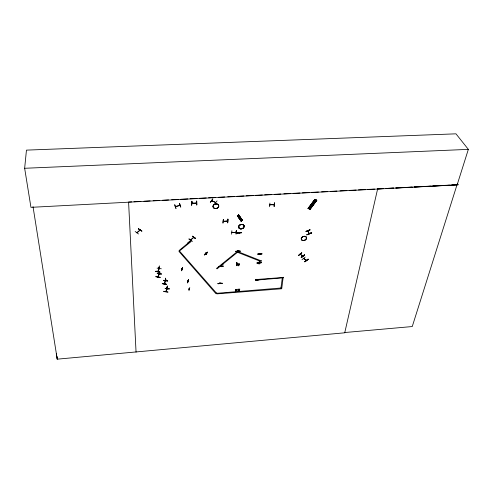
<?xml version="1.0" encoding="UTF-8"?>
<svg xmlns="http://www.w3.org/2000/svg" width="493" height="493" viewBox="0 0 493 493"><rect width="100%" height="100%" fill="white"/><g stroke="black" fill="none" stroke-linecap="round" stroke-linejoin="round"><path stroke-width="0.74" d="M259.367 279.574C256.668 280.985 251.658 279.543 259.367 279.611M191.962 201.243L191.654 205.205L191.752 201.391M191.672 205.187L191.931 201.261M196.048 202.95C198.445 203.424 190.366 204.194 192.43 203.011M57.287 356.895L57.231 359.169L344.724 332.806L377.724 188.499M196.054 202.82C197.711 203.486 193.207 202.605 191.968 203.215M196.522 204.786L196.818 204.928L196.627 200.996M163.805 291.573L167.922 292.059M155.837 276.783L160.003 277.485L160.052 277.165M159.923 272.228C156.478 270.447 152.473 271.304 159.923 272.241L155.782 271.335M160.077 277.331L155.88 276.487L160.003 277.504M283.179 277.232L281.706 288.762L216.858 293.877L216.84 293.052M223.347 219.508L222.953 223.138L223.347 219.385M223.341 220.956L223.237 221.123M227.242 220.839L227.378 221.184L227.218 220.759M227.717 220.735L227.378 221.166M227.858 219.108L227.667 222.861L227.895 219.114M227.704 222.83L227.932 219.231M223.181 266.226L218.935 266.571L223.193 266.103M217.961 283.721C230.866 282.255 209.42 284.541 222.121 283.407M219.989 283.105L220.168 283.118M223.193 266.103L218.935 266.571M232.191 232.678L232.129 232.228M239.506 263.884C239.043 268.747 234.767 262.966 239.438 263.835M236.566 230.582L236.042 234.113L236.326 230.471M237.318 233.09L241.706 232.647L237.281 232.93M235.888 251.251C244.281 250.117 238.446 252.515 235.888 251.214M236.695 262.473L236.406 265.733L236.874 262.325M236.597 265.684L236.88 262.442M239.358 233.288L239.432 232.973M237.903 250.672L238.002 250.937M238.002 251.202L238.144 250.654L237.983 251.196M239.284 233.023L239.395 233.362L239.598 233.035M211.793 200.682L212.138 200.99M237.133 263.743L237.151 264.168L236.8 263.737M215.669 202.376L211.898 200.688M24.65 168.279L26.456 150.125L455.97 133.831L468.35 149.373L457.14 184.857L30.948 207.343L24.65 168.279L468.35 149.373M283.093 277.83L256.157 280.116L256.15 279.284M261.185 262.701L257.075 263.133L261.253 262.677M269.529 206.764L269.936 203.079M270.207 204.681L270.072 204.761M258.708 262.288L259.219 262.559L259.065 262.153M258.856 262.455L259.232 262.449L258.782 262.461M259.028 263.311L258.702 262.19L258.998 262.8M257.519 279.593L257.297 279.605M259.632 260.859L259.041 264.112L259.46 260.865M258.936 262.368L259.238 263.052M257.475 279.808L257.494 279.568M273.818 204.632L273.751 204.805M274.231 206.524L274.367 202.722M274.053 206.53L274.472 202.845M257.74 254.129L261.943 253.852M259.725 254.117L259.829 253.815M258.874 262.633L258.696 262.399M158.111 271.433L157.945 271.138M157.865 276.616L157.92 276.974L158.161 276.394M159.264 268.574L159.233 268.223M159.282 274.114L159.208 273.794M159.35 273.886L159.319 273.535M164.508 283.284L164.261 283.888L165.519 280.486M165.377 280.788L165.352 280.825M165.821 291.677L167.127 288.682M167.263 288.775L167.226 288.423M189.491 241.416L189.805 241.909M205.797 253.248L205.606 252.94L205.569 253.34M221.554 265L221.702 264.858M189.065 238.834L188.918 239.136L192.116 241.305M157.933 276.937L159.103 273.572M164.243 283.814L164.206 283.537M344.736 332.529L412.253 326.545L457.042 184.715L451.761 184.992M303.663 258.609L303.571 258.314M220.858 266.46L221.16 266.713M159.399 265.838L158.61 269.005M159.412 267.619L159.412 267.175M165.673 278.2L165.05 281.269M165.038 281.392L165.654 278.218M165.919 279.814L165.494 279.784M138.527 233.972L135.15 231.476M166.412 289.323L167.41 286.057L166.431 289.305M167.435 286.045L166.622 289.175M167.41 287.431L167.454 287.887L167.121 287.413M167.934 292.078L163.849 291.283L163.805 291.609M181.584 268.833L181.634 269.264L181.64 268.802M182.459 267.409L181.603 270.83L182.49 267.428M181.578 270.669L182.546 267.557M187.63 280.979C186.964 281.78 188.665 281.047 187.623 281.287M188.48 279.648L187.586 282.945L188.449 279.63M188.511 279.765L187.556 282.791M188.874 288.929L189.281 289.274M188.881 289.237L188.881 288.83L189.004 289.12M189.768 287.499L188.967 290.741M179.933 205.513C168.458 208.816 181.128 204.422 179.544 205.643M140.172 230.132L136.931 232.844L137.27 232.339M140.135 230.157L139.692 230.33L140.049 230.028M189.589 241.749L189.885 241.94L189.7 241.342M157.088 268.13L161.316 268.784M157.255 273.276L161.445 273.979L157.261 273.282M157.97 271.341L157.97 271.723L159.27 268.549M159.356 273.861C158.37 276.339 157.686 276.265 158.105 276.98M163.565 280.443L167.762 280.942L163.639 280.27M169.247 288.96L165.155 288.374L169.222 288.849M205.495 253.026L205.932 253.408L205.877 253.088M175.939 208.434L174.756 204.706M165.925 291.16L165.981 291.77L167.096 288.725M206.019 253.932L206.456 254.086L206.37 253.741M174.738 204.841L175.989 208.453M193.94 237.583L193.786 237.182M300.582 254.4L300.44 254.08L300.385 254.474M175.508 206.715L175.835 206.265M165.87 291.184L166.116 291.499L166.067 291.178M242.464 220.34L242.02 220.568L238.384 215.096L238.76 214.985L242.476 220.334L240.96 221.123L241.416 220.889L237.7 215.54L237.318 215.657L240.991 221.111L241.305 220.889L237.299 215.601M242.125 220.47L238.31 215.225L238.624 214.899M220.106 282.853L220.174 283.327M159.073 268.543L157.828 271.698L157.772 271.341M223.317 221.265L223.637 221.117M158.925 268.482L159.196 268.802M164.434 283.869L164.292 283.321L164.416 283.882L165.66 280.511M167.158 289.009L167.084 288.405M232.234 232.653L232.172 232.265M214.591 204.225L217.093 200.854M310.06 209.334L308.014 208.484L314.941 199.406L316.716 200.158L310.06 209.334L316.894 200.324M308.063 208.508L314.854 199.455L308.254 208.588L315.286 199.548L308.636 208.742L308.014 208.484M308.408 208.65L315.465 199.714M261.302 260.711L260.908 261.518L237.54 252.28L237.94 251.461M307.909 230.49L309.234 233.707M137.239 232.61L136.814 232.758M308.877 233.238L309.228 233.756L309.019 233.183M190.902 239.61C191.42 239.881 190.316 240.301 190.563 239.746M235.734 289.329L236.246 290.075L237.102 289.225M235.29 290.956L235.66 291.086L236.196 290.248M238.384 289.12L238.895 289.866L239.746 289.015M237.94 290.747L238.304 290.876L238.846 290.038M236.239 290.408L237.028 290.981L236.412 290.229L237.139 289.379M235.334 291.11L236.036 290.094M238.883 290.198L239.672 290.771L239.056 290.026L239.789 289.169M237.977 290.907L238.68 289.884M136.844 232.678L139.994 230.052M190.618 240.023L193.613 237.515M193.429 237.429L193.422 237.478M192.054 203.208L192.473 203.202M159.486 267.496L159.11 267.151M223.36 221.265L227.729 220.987M223.243 221L223.397 221.425L227.766 221.141L227.624 220.698M167.41 287.869L167.447 287.468M231.846 232.554L236.19 232.308L236.03 232.006L236.135 232.431L231.883 232.69L231.821 232.246M235.728 232.024L235.783 232.468L235.679 232.061M236.702 263.884L237.201 264.131L237.096 263.712M242.365 220.34L238.384 215.096M138.428 228.863L141.966 231.118L138.41 228.709M157.883 271.088L157.97 271.723M216.643 293.323L179.07 250.555L189.682 241.749L190.286 242.186L178.947 251.387L215.952 293.692L216.587 293.082M187.956 242.92L191.185 240.264L187.938 242.809M192.356 236.338L195.598 238.495L192.344 236.172M190.668 239.881L193.891 237.262M206.431 252.921L204.336 254.752L207.473 252.034M204.312 254.758C210.739 249.125 206.394 254.474 204.281 254.604M204.441 255.121L207.621 252.441M298.598 255.448L301.796 252.897M298.641 255.497L301.753 252.792L298.573 255.343M238.101 251.775L217.043 268.864L216.482 268.463L237.552 251.356M304.391 254.819C303.978 257.032 297.236 259.534 304.409 254.844M301.266 257.506L304.477 254.98L301.235 257.383M301.999 259.688L305.241 257.124M304.705 261.654L307.866 259.145M304.754 261.771C311.311 256.545 307.755 260.341 304.68 261.623M308.045 259.373L304.877 261.882M220.143 266.362L223.341 263.989M239.549 233.312L239.351 232.702M159.442 267.619L158.986 267.292M238.15 251.196L237.953 250.635M221.129 266.744L221.074 266.442M165.537 279.784L165.549 279.476M165.919 279.944L165.845 279.494M167.441 287.869L166.998 287.548M219.927 282.828L220.131 283.395M257.451 279.839L257.26 279.297M190.729 240.177L190.717 239.863M215.583 202.512L215.158 202.358L215.632 202.376M237.953 216.569L239.278 215.872M239.653 216.415L238.316 217.049M240.664 220.457L241.983 219.761M309.487 209.1L309.924 209.229L316.752 200.22L316.272 200.059L309.45 209.087L316.315 200.084M309.881 209.168L316.617 200.201M138.471 228.807L141.768 231.106M192.399 236.283L195.592 238.489L192.529 236.178M159.165 268.845L159.085 268.198M305.974 231.334L310.079 229.787L306.036 231.488M306.017 231.433L310.115 229.892M309.783 233.374C317.782 230.65 298.29 238.088 311.249 233.164M311.151 232.899L307.182 234.711M307.121 234.545L311.2 233.023M212.076 200.984L211.762 200.873M300.286 254.178L302.918 256.175L302.788 255.861M306.252 260.15C307.01 261.74 302.764 257.038 303.934 258.782M187.55 281.084L187.999 281.441L187.919 280.998M189.287 289.292L189.244 288.843M179.581 203.56L180.765 207.159L179.575 203.547M274.009 204.54L274.034 204.355M223.711 221.382L223.649 220.938M270.164 205.02L270.096 204.577M237.151 264.149L236.862 264.168M238.748 214.997L237.324 215.688L241.065 221.024M274.102 204.823L269.677 204.761M302.751 256.268L302.61 255.719L302.776 256.292L300.077 254M306.221 260.55L303.7 258.603M221.634 265.271L221.505 264.716L221.622 265.289L221.369 265.098M206.203 253.877L206.462 254.049L206.068 253.568M189.854 241.921L189.602 241.323M235.42 289.354L235.771 289.483M238.07 289.144L238.421 289.28M216.895 293.292L281.713 287.949M256.218 279.519L283.253 277.467M255.325 280.024L259.417 279.734M217.968 283.555L222.127 283.253M261.956 253.858L257.685 254.08L261.943 253.95M257.063 263.071L261.235 262.794M235.919 251.393L240.202 251.103M235.907 251.522L240.19 251.264M237.312 233.029L241.687 232.776M196.806 204.909L196.701 201.119L196.559 204.798M274.157 204.638L269.788 204.589M131.662 201.871L128.587 202.038L136.056 352.156M133.967 201.754L140.887 201.384M143.962 201.224L150.112 200.897M153.187 200.737L159.338 200.417M162.407 200.25L168.557 199.93M171.632 199.764L178.552 199.4M180.857 199.277L187.778 198.913M190.082 198.79L196.997 198.426M199.308 198.309L206.222 197.939M208.527 197.822L215.447 197.453M218.522 197.292L224.672 196.966M227.748 196.806L234.662 196.442M236.967 196.319L243.887 195.955M246.192 195.832L253.112 195.468M255.417 195.345L262.338 194.981M264.642 194.858L271.557 194.495M274.632 194.334L280.782 194.008M283.857 193.848L290.778 193.484M293.082 193.361L299.997 192.997M302.308 192.874L309.222 192.51M311.527 192.387L318.447 192.024M321.522 191.863L327.672 191.537M330.748 191.376L336.892 191.05M339.967 190.89L346.887 190.526M349.192 190.403L356.112 190.039M358.417 189.916L365.338 189.552M367.642 189.429L374.557 189.065M383.696 188.585L377.632 188.905L383.739 188.591M393.543 188.061L385.97 188.462L393.66 188.086M395.817 187.944L402.639 187.586M404.907 187.463L411.729 187.106M414.003 186.983L421.564 186.588M423.826 186.465L430.623 186.107M432.885 185.99L439.682 185.633M442.702 185.473L449.493 185.115M395.947 187.969L403.582 187.58M405.104 187.5L412.74 187.112M414.262 187.032L458.361 184.783L457.473 183.562M188.955 289.132L189.294 289.12M181.634 269.11L182.059 269.147L181.64 269.246M309.715 209.192L316.512 200.164M238.766 214.979L242.383 220.334M241.422 220.876L237.441 215.675M259.91 254.086L259.682 253.827M165.155 288.374L169.302 288.849M163.571 280.381L167.675 280.948M157.193 273.455L161.384 274.09M155.776 271.378L159.966 271.933M308.107 231.057L307.891 230.57M215.49 202.494L211.713 200.836M167.121 287.85L167.022 287.437M159.11 267.6L159.011 267.181M259.731 254.259L259.632 253.864M259.022 263.348L258.924 263.022M239.58 232.961L239.506 232.696M238.002 251.689L261.37 260.945M308.797 207.528L310.578 208.256M312.457 202.691L314.238 203.43M311.761 203.609L313.542 204.342M313.77 200.953L315.551 201.692M313.073 201.871L314.854 202.611M314.232 200.337L316.013 201.082M300.397 254.462L300.188 253.913M165.475 279.913L165.451 279.5M306.171 260.273L305.9 260.101M257.297 279.839L257.192 279.549M189.688 241.619L190.002 241.853M189.096 238.988L192.165 241.287M237.614 251.59L238.162 252.009M269.813 205.02L269.689 204.632M235.463 289.508L236.073 290.248M238.113 289.305L238.723 290.038M309.043 233.75L308.014 230.823M237.49 215.644L241.25 220.975M238.557 215.09L242.309 220.42M308.051 230.434L308.279 230.964M303.947 258.381L304.07 258.714M282.31 277.892L280.936 288.011M259.145 262.72L259.263 263.052M240.35 217.376L239.031 218.079M239.974 216.834L238.655 217.536M239.006 215.447L237.681 216.144M231.864 230.724L231.593 234.224M231.728 232.289L231.839 232.678M236.708 263.773L236.856 264.186M221.332 264.803L221.394 265.129M221.074 266.152L221.178 266.491M220.926 266.165L220.963 266.503M219.94 282.816L219.964 283.346M260.994 262.633L256.828 262.942M206.253 253.877L206.32 254.178L206.099 253.593M179.36 205.31L179.44 205.63M56.294 353.647L57.231 359.169L33.019 206.635M167.016 288.46L166.985 289.027L166.924 288.676M165.784 291.394L165.839 291.745M159.449 267.212L159.504 267.613M159.171 273.51L159.214 274.17M159.011 273.794L159.066 274.145M166.314 284.387C158.925 283.771 163.004 282.581 166.314 284.369M166.369 284.214L162.259 283.549L166.363 284.258M206.049 253.957L206.043 254.006M237.792 264.494L238.181 265.203L239.222 264.488L238.396 264.088L237.792 264.494M212.779 198.944L210.289 202.34L212.785 198.95M218.781 206.123L218.769 206.123A2.878 2.292 -14 0 1 214.369 208.366A2.878 2.292 -14 0 1 214.578 204.342A2.878 2.292 -14 0 1 218.744 206.129M218.769 206.062L218.75 206.062A2.896 2.305 -14 0 0 214.554 204.262A2.896 2.305 -14 0 0 214.344 208.311A2.896 2.305 -14 0 0 218.738 206.056L218.787 206.074M214.344 208.249A2.872 2.286 -14 0 0 218.707 206.012A2.872 2.286 -14 0 0 214.554 204.231A2.872 2.286 -14 0 0 214.344 208.249M240.504 228.857A2.785 2.145 -16.2 0 0 244.078 225.967A2.804 2.157 -16.2 0 0 239.573 225.246A2.804 2.157 -16.2 0 0 240.498 228.869A2.804 2.157 -16.2 0 0 244.09 225.96A2.785 2.145 -16.2 0 0 239.586 225.252A2.785 2.145 -16.2 0 0 240.504 228.857M240.473 228.734A2.779 2.145 -16.2 0 0 244.035 225.856A2.779 2.145 -16.2 0 0 239.555 225.141A2.804 2.157 -16.2 0 0 240.479 228.795A2.804 2.157 -16.2 0 0 244.072 225.893A2.804 2.157 -16.2 0 0 239.555 225.172A2.779 2.145 -16.2 0 0 240.473 228.734M302.912 240.522A2.693 1.99 -21.3 0 0 306.492 237.762A2.693 1.99 -21.3 0 0 302.308 237.096A2.693 1.99 -21.3 0 0 302.912 240.522A2.712 2.003 -21.3 0 0 306.48 237.688A2.712 2.003 -21.3 0 0 302.271 237.022A2.712 2.003 -21.3 0 0 302.881 240.467M302.875 240.405A2.687 1.984 -21.3 0 0 306.443 237.651A2.687 1.984 -21.3 0 0 302.264 236.985A2.687 1.984 -21.3 0 0 302.875 240.405"/></g></svg>
